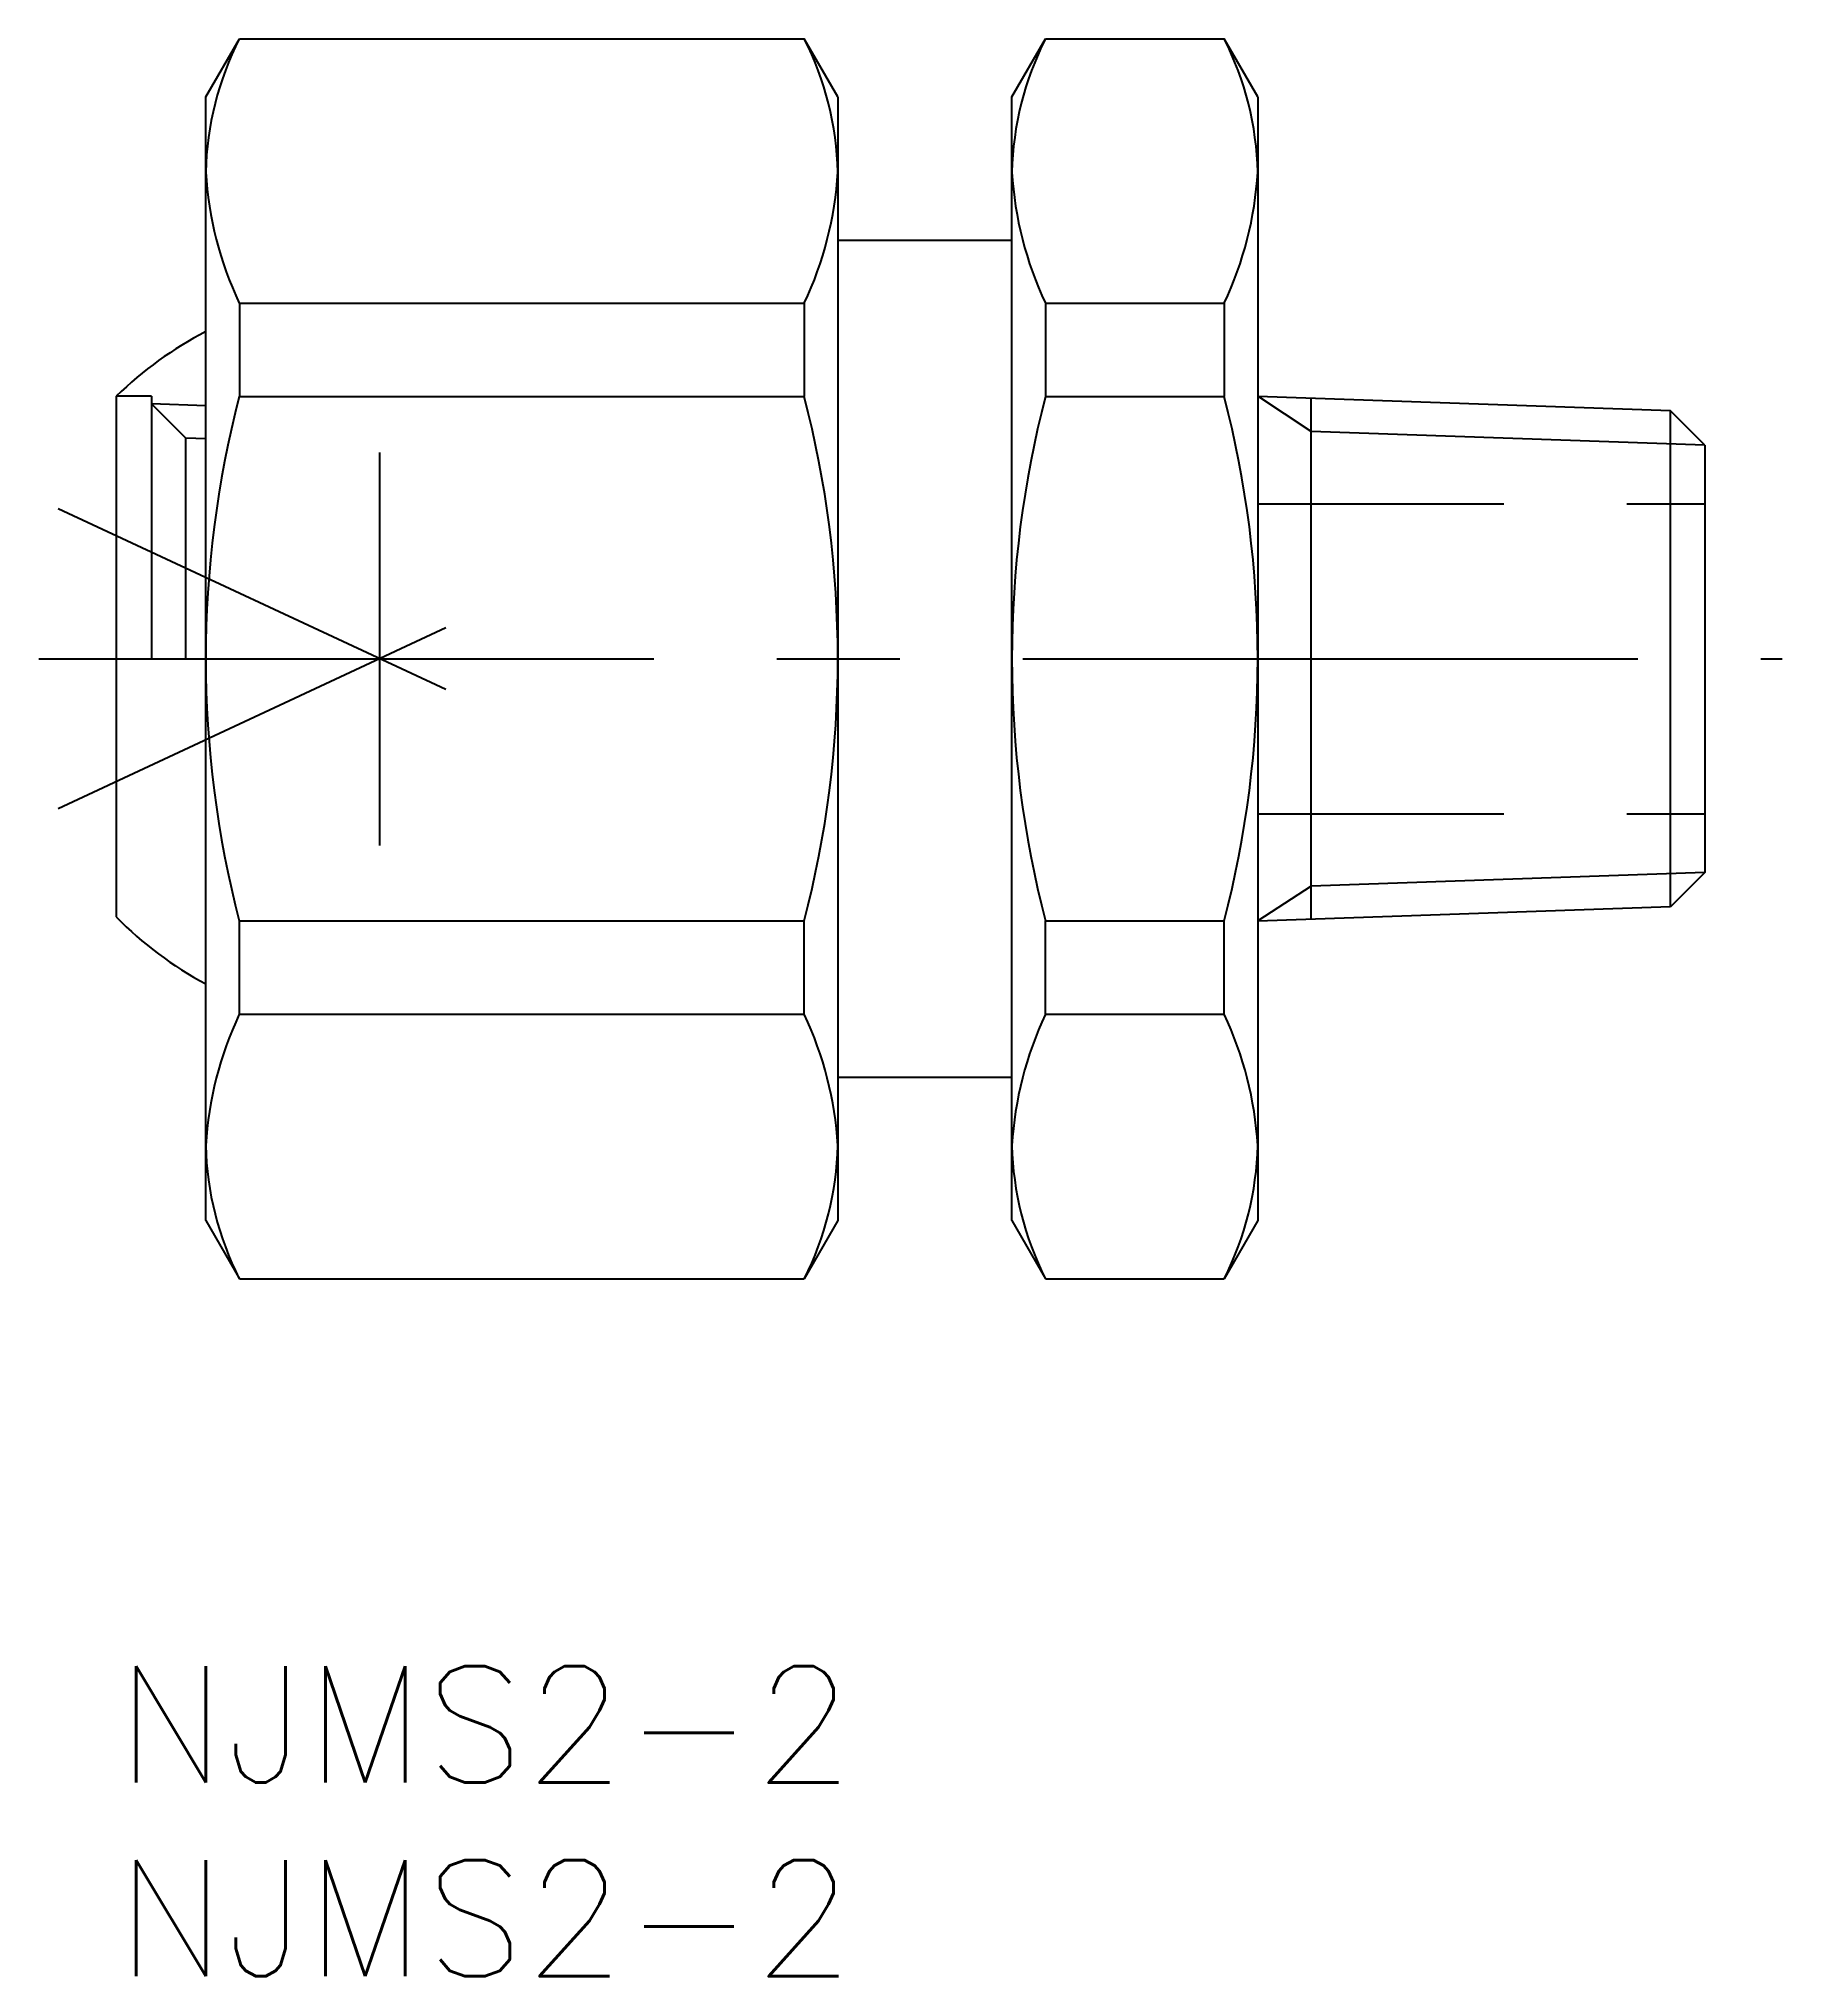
# Model space of a CAD drawing. Extents: x -2 to 43, y -8 to 42.
import ezdxf

# ---------------------------------------------------------------- set-up
doc = ezdxf.new("R2010")
doc.units = 0
doc.header["$LTSCALE"] = 0.5
doc.linetypes.add('CENTER', pattern=[50.8, 31.75, -6.35, 6.35, -6.35])
doc.linetypes.add('DASHED', pattern=[19.05, 12.7, -6.35])
for name, color, linetype in [('MSM_CENTER', 1, 'CENTER'), ('MSM_CONTINUOUS', 7, 'CONTINUOUS'), ('MSM_DASHED', 4, 'DASHED'), ('MSM_NARROW', 5, 'CONTINUOUS'), ('MSM_PART_NUMBER', 7, 'CONTINUOUS')]:
    doc.layers.add(name, color=color, linetype=linetype)
doc.styles.get("Standard").update_dxf_attribs({"font": 'txt.shx', "height": 3, "bigfont": 'bigfont.shx'})

# ---------------------------------------------------------------- blocks, each defined once
blk = doc.blocks.new('*U2')
at = {"layer": 'MSM_PART_NUMBER'}
blk.add_text('NJMS2-2', height=3, dxfattribs=at).set_placement((0, -3))
blk = doc.blocks.new('*U3')
at = {"layer": 'MSM_PART_NUMBER'}
blk.add_text('NJMS2-2', height=3, dxfattribs=at).set_placement((0, -8))

msp = doc.modelspace()

# ---------------------------------------------------------------- linework, layer by layer
at = {"layer": 'MSM_CENTER'}
for p, q in [((6.797, 31.319), (6.797, 21.184)), ((8.505, 25.204), (-1.5, 29.869)), ((8.505, 26.796), (-1.5, 22.131)), ((-2, 26), (43, 26))]:
    msp.add_line(p, q, dxfattribs=at)
at = {"layer": 'MSM_CONTINUOUS'}
for p, q in [((23.118, 40.5), (23.984, 42)), ((23.984, 42), (28.596, 42)), ((2.312, 40.5), (3.178, 42)), ((3.178, 42), (17.758, 42)), ((18.624, 40.5), (17.758, 42)), ((29.462, 40.5), (28.596, 42)), ((23.118, 11.5), (23.118, 40.5)), ((2.312, 11.5), (2.312, 40.5)), ((18.624, 40.5), (18.624, 11.5)), ((29.462, 40.5), (29.462, 11.5)), ((18.624, 36.8), (23.118, 36.8)), ((3.178, 35.175), (3.178, 32.764)), ((3.178, 35.175), (17.758, 35.175)), ((17.758, 35.175), (17.758, 32.764)), ((23.984, 35.175), (23.984, 32.764)), ((23.984, 35.175), (28.596, 35.175)), ((28.596, 35.175), (28.596, 32.764)), ((0, 32.775), (0, 19.34)), ((0.906, 32.775), (0, 32.775)), ((0.906, 32.775), (0.906, 26)), ((1.793, 31.692), (0.906, 32.579)), ((3.178, 32.764), (17.758, 32.764)), ((23.984, 32.764), (28.596, 32.764)), ((40.113, 32.4), (29.462, 32.772)), ((30.837, 19.276), (30.837, 32.724)), ((40.113, 19.6), (40.113, 32.4)), ((41, 31.513), (40.113, 32.4)), ((2.312, 31.673), (1.793, 31.692)), ((1.793, 26), (1.793, 31.692)), ((41, 31.513), (41, 20.487)), ((41, 20.487), (40.113, 19.6)), ((40.113, 19.6), (29.462, 19.228)), ((3.178, 16.825), (3.178, 19.236)), ((3.178, 19.236), (17.758, 19.236)), ((17.758, 16.825), (17.758, 19.236)), ((23.984, 16.825), (23.984, 19.236)), ((23.984, 19.236), (28.596, 19.236)), ((28.596, 16.825), (28.596, 19.236)), ((3.178, 16.825), (17.758, 16.825)), ((23.984, 16.825), (28.596, 16.825)), ((18.624, 15.2), (23.118, 15.2)), ((18.624, 11.5), (17.758, 10)), ((2.312, 11.5), (3.178, 10)), ((23.118, 11.5), (23.984, 10)), ((29.462, 11.5), (28.596, 10)), ((3.178, 10), (17.758, 10)), ((23.984, 10), (28.596, 10))]:
    msp.add_line(p, q, dxfattribs=at)
for centre, radius, start, end in [((31.123, 38.374), 8.007, 153.0718, 178.6876), ((10.316, 38.374), 8.007, 153.0718, 178.6876), ((10.619, 38.374), 8.007, 1.3124, 26.9282), ((21.457, 38.374), 8.007, 1.3124, 26.9282), ((11.526, 39.115), 9.232, 183.464, 205.2626), ((9.409, 39.115), 9.232, 334.7374, 356.536), ((32.333, 39.115), 9.232, 183.464, 205.2626), ((20.247, 39.115), 9.232, 334.7374, 356.536), ((6.739, 25.862), 9.654, 117.2955, 134.268), ((29.158, 26), 26.847, 165.4074, 194.5926), ((-8.223, 26), 26.847, 345.4074, 14.5926), ((49.965, 26), 26.847, 165.4074, 194.5926), ((2.615, 26), 26.847, 345.4074, 14.5926), ((6.797, 26), 9.516, 224.4153, 241.877), ((11.526, 12.885), 9.232, 154.7374, 176.536), ((9.409, 12.885), 9.232, 3.464, 25.2626), ((32.333, 12.885), 9.232, 154.7374, 176.536), ((20.247, 12.885), 9.232, 3.464, 25.2626), ((10.316, 13.626), 8.007, 181.3124, 206.9282), ((10.619, 13.626), 8.007, 333.0718, 358.6876), ((31.123, 13.626), 8.007, 181.3124, 206.9282), ((21.457, 13.626), 8.007, 333.0718, 358.6876)]:
    msp.add_arc(centre, radius, start, end, dxfattribs=at)
at = {"layer": 'MSM_DASHED'}
for p, q in [((29.462, 30), (41, 30)), ((29.462, 22), (41, 22))]:
    msp.add_line(p, q, dxfattribs=at)
at = {"layer": 'MSM_NARROW'}
for p, q in [((2.312, 32.529), (0.906, 32.579)), ((30.837, 31.868), (29.462, 32.779)), ((41, 31.513), (30.837, 31.868)), ((30.837, 20.132), (29.462, 19.237)), ((41, 20.487), (30.837, 20.132))]:
    msp.add_line(p, q, dxfattribs=at)

# ---------------------------------------------------------------- block references
at = {"layer": 'MSM_CONTINUOUS'}
for name in ['*U2', '*U3']:
    msp.add_blockref(name, (0, 0), dxfattribs=at)

doc.saveas('drawing.dxf')
